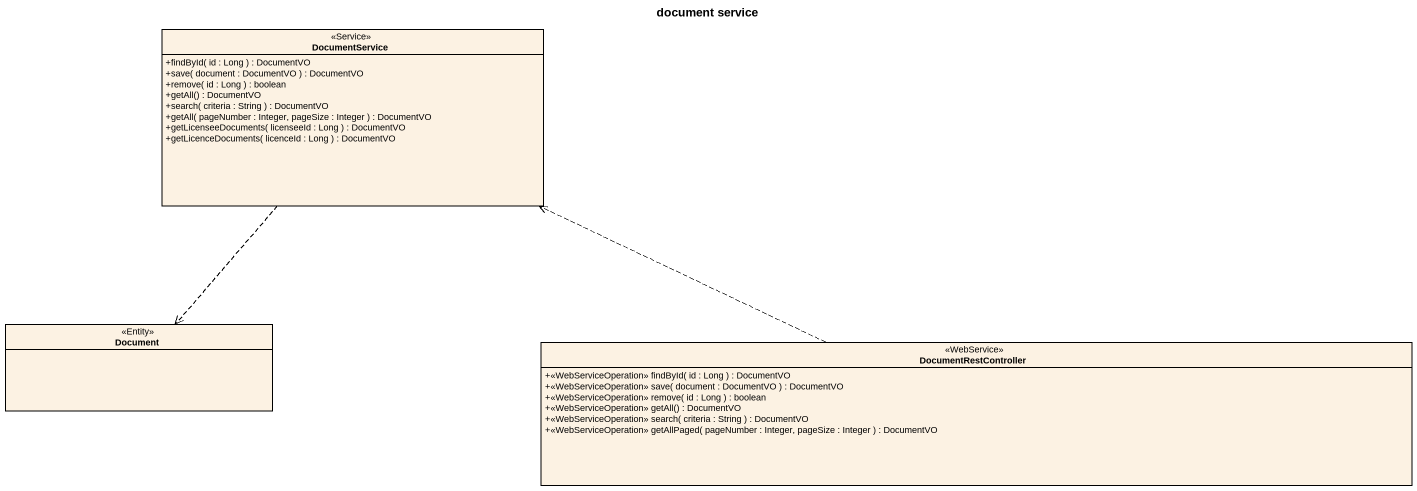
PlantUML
@startuml
title document service
hide circle
hide empty members
skinparam classAttributeIconSize 0
class DocumentService <<Service>> {
  +findById( id : Long ) : DocumentVO
  +save( document : DocumentVO ) : DocumentVO
  +remove( id : Long ) : boolean
  +getAll() : DocumentVO
  +search( criteria : String ) : DocumentVO
  +getAll( pageNumber : Integer, pageSize : Integer ) : DocumentVO
  +getLicenseeDocuments( licenseeId : Long ) : DocumentVO
  +getLicenceDocuments( licenceId : Long ) : DocumentVO
}
class Document <<Entity>>
class DocumentRestController <<WebService>> {
  +<<WebServiceOperation>> findById( id : Long ) : DocumentVO
  +<<WebServiceOperation>> save( document : DocumentVO ) : DocumentVO
  +<<WebServiceOperation>> remove( id : Long ) : boolean
  +<<WebServiceOperation>> getAll() : DocumentVO
  +<<WebServiceOperation>> search( criteria : String ) : DocumentVO
  +<<WebServiceOperation>> getAllPaged( pageNumber : Integer, pageSize : Integer ) : DocumentVO
}
DocumentService ..> Document
DocumentRestController .left.> DocumentService
@enduml
